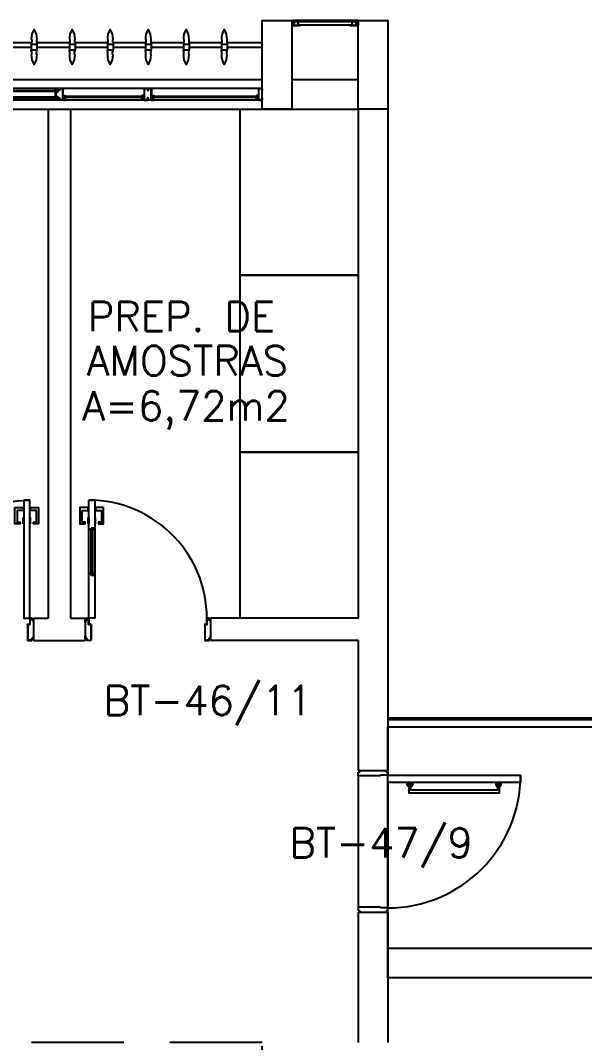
# Model space of a CAD drawing. Header units: millimetres. Extents: x 2128 to 2646, y 1972 to 2207.
# Drawn here: x 2424.17 to 2427.99, y 2019.04 to 2025.97 of the extents above; entities that cross this region are included whole.
import ezdxf

# ---------------------------------------------------------------- set-up
doc = ezdxf.new("R2010")
doc.units = ezdxf.units.MM
doc.linetypes.add('HIDDEN', pattern=[0.375, 0.25, -0.125])
for name, color, linetype in [('AR-ALV', 2, 'Continuous'), ('AR-BANCADAS', 1, 'Continuous'), ('AR-CALÇADA', 1, 'Continuous'), ('AR-ESCADA', 2, 'Continuous'), ('AR-ESQ', 1, 'Continuous'), ('AR-ESTC', 3, 'Continuous'), ('AR-PEITORIL', 1, 'Continuous'), ('AR-PF-maçaneta', 1, 'Continuous'), ('AR-PF-mov', 1, 'Continuous'), ('AR-PF-pm1', 2, 'Continuous'), ('AR-PF-soleira', 1, 'Continuous'), ('AR-PISO', 1, 'Continuous'), ('AR-PORTA', 1, 'Continuous'), ('AR-PROJ', 1, 'HIDDEN'), ('BC- VISTA', 1, 'Continuous'), ('BR-PAINEL', 1, 'Continuous'), ('BR-SUPORTE', 1, 'Continuous'), ('DT-ESQ-BAGUETE-C', 1, 'Continuous'), ('DT-ESQ-MARCO-V', 1, 'Continuous'), ('DT-ESQ-PERFIL CADEIRA-C', 2, 'Continuous'), ('DT-ESQ-PERFIL CADEIRA-V', 2, 'Continuous'), ('DT-ESQ-PERFIL U-C', 2, 'Continuous'), ('DT-ESQ-VENEZIANA-C', 1, 'Continuous'), ('DT-ESQ-VENEZIANA-V', 1, 'Continuous'), ('DT-ESQ-VIDRO-C', 2, 'Continuous'), ('DT-ESQ-VIDRO-V', 71, 'Continuous'), ('DT-TXTMOD', 1, 'Continuous'), ('ENDEREÇO', 2, 'Continuous'), ('ES-GUARDACORPO', 2, 'Continuous'), ('maçaneta', 1, 'Continuous'), ('mov', 1, 'Continuous'), ('PM-PERFIL U-C', 2, 'Continuous'), ('PM-VIDRO', 2, 'Continuous'), ('pm1', 2, 'Continuous'), ('pm2', 2, 'Continuous'), ('TEXTO', 2, 'Continuous'), ('Área', 2, 'Continuous')]:
    doc.layers.add(name, color=color, linetype=linetype)
doc.styles.add('S10', font='simplex.shx', dxfattribs={"height": 0.1})
doc.styles.add('UNB-100', font='simplex.shx', dxfattribs={"height": 0.2})
doc.styles.add('UNB1-100', font='simplex.shx', dxfattribs={"height": 0.2})

# ---------------------------------------------------------------- blocks, each defined once
blk = doc.blocks.new('EF08-P')
at = {"layer": 'DT-ESQ-BAGUETE-C', "ltscale": 0.1}
for points in [[(0.039, -0.075), (0.0255, -0.075), (0.0255, -0.0735), (0.039, -0.0735), (0.039, -0.0615), (0.0255, -0.0615), (0.0255, -0.06), (0.039, -0.06, -0.414214), (0.0405, -0.0615), (0.0405, -0.0735, -0.414214)], [(0.736, -0.075), (0.7495, -0.075), (0.7495, -0.0735), (0.736, -0.0735), (0.736, -0.0615), (0.7495, -0.0615), (0.7495, -0.06), (0.736, -0.06, 0.414214), (0.7345, -0.0615), (0.7345, -0.0735, 0.414214)], [(0.814, -0.075), (0.8005, -0.075), (0.8005, -0.0735), (0.814, -0.0735), (0.814, -0.0615), (0.8005, -0.0615), (0.8005, -0.06), (0.814, -0.06, -0.414214), (0.8155, -0.0615), (0.8155, -0.0735, -0.414214)], [(1.336, -0.075), (1.3495, -0.075), (1.3495, -0.0735), (1.336, -0.0735), (1.336, -0.0615), (1.3495, -0.0615), (1.3495, -0.06), (1.336, -0.06, 0.414214), (1.3345, -0.0615), (1.3345, -0.0735, 0.414214)]]:
    blk.add_lwpolyline(points, format="xyb", close=True, dxfattribs=at)
at = {"layer": 'DT-ESQ-MARCO-V', "ltscale": 0.1}
for p, q in [((0.0235, -0.06), (0.7515, -0.06)), ((0.7985, -0.06), (1.3515, -0.06)), ((1.3985, -0.06), (1.9515, -0.06)), ((0.0235, -0.14), (0.7515, -0.14)), ((0.7985, -0.14), (1.3515, -0.14)), ((1.3985, -0.14), (1.9515, -0.14))]:
    blk.add_line(p, q, dxfattribs=at)
at = {"layer": 'DT-ESQ-PERFIL U-C', "ltscale": 0.1}
for points in [[(0.025, -0.0905), (0.025, -0.0905, 0.414214), (0.0235, -0.092), (0.0235, -0.1385), (0.0015, -0.1385), (0.0015, -0.125), (0, -0.125), (0, -0.1385, 0.414214), (0.0015, -0.14), (0.0235, -0.14, 0.414214), (0.025, -0.1385), (0.025, -0.092), (0.0385, -0.092, 1), (0.0385, -0.089), (0.025, -0.089), (0.025, -0.0615, 0.414214), (0.0235, -0.06), (0.0015, -0.06, 0.414214), (0, -0.0615), (0, -0.075), (0.0015, -0.075), (0.0015, -0.0615), (0.0235, -0.0615), (0.0235, -0.089, 0.414214), (0.025, -0.0905), (0.0385, -0.0905)], [(0.75, -0.0905), (0.75, -0.0905, -0.414214), (0.7515, -0.092), (0.7515, -0.1385), (0.7735, -0.1385), (0.7735, -0.125), (0.775, -0.125), (0.775, -0.1385, -0.414214), (0.7735, -0.14), (0.7515, -0.14, -0.414214), (0.75, -0.1385), (0.75, -0.092), (0.7365, -0.092, -1), (0.7365, -0.089), (0.75, -0.089), (0.75, -0.0615, -0.414214), (0.7515, -0.06), (0.7735, -0.06, -0.414214), (0.775, -0.0615), (0.775, -0.075), (0.7735, -0.075), (0.7735, -0.0615), (0.7515, -0.0615), (0.7515, -0.089, -0.414214), (0.75, -0.0905), (0.7365, -0.0905)], [(0.8, -0.0905), (0.8, -0.0905, 0.414214), (0.7985, -0.092), (0.7985, -0.1385), (0.7765, -0.1385), (0.7765, -0.125), (0.775, -0.125), (0.775, -0.1385, 0.414214), (0.7765, -0.14), (0.7985, -0.14, 0.414214), (0.8, -0.1385), (0.8, -0.092), (0.8135, -0.092, 1), (0.8135, -0.089), (0.8, -0.089), (0.8, -0.0615, 0.414214), (0.7985, -0.06), (0.7765, -0.06, 0.414214), (0.775, -0.0615), (0.775, -0.075), (0.7765, -0.075), (0.7765, -0.0615), (0.7985, -0.0615), (0.7985, -0.089, 0.414214), (0.8, -0.0905), (0.8135, -0.0905)], [(1.35, -0.0905), (1.35, -0.0905, -0.414214), (1.3515, -0.092), (1.3515, -0.1385), (1.3735, -0.1385), (1.3735, -0.125), (1.375, -0.125), (1.375, -0.1385, -0.414214), (1.3735, -0.14), (1.3515, -0.14, -0.414214), (1.35, -0.1385), (1.35, -0.092), (1.3365, -0.092, -1), (1.3365, -0.089), (1.35, -0.089), (1.35, -0.0615, -0.414214), (1.3515, -0.06), (1.3735, -0.06, -0.414214), (1.375, -0.0615), (1.375, -0.075), (1.3735, -0.075), (1.3735, -0.0615), (1.3515, -0.0615), (1.3515, -0.089, -0.414214), (1.35, -0.0905), (1.3365, -0.0905)]]:
    blk.add_lwpolyline(points, format="xyb", dxfattribs=at)
blk.add_lwpolyline([(1.4, -0.1285), (1.4, -0.1385, -0.414214), (1.3985, -0.14), (1.3765, -0.14, -0.414214), (1.375, -0.1385), (1.375, -0.125), (1.3765, -0.125), (1.3765, -0.138, 0.414214), (1.377, -0.1385), (1.398, -0.1385, 0.414214), (1.3985, -0.138), (1.3985, -0.1285), (1.3855, -0.1285, -0.414214), (1.384, -0.127), (1.384, -0.117, -0.414214), (1.3855, -0.1155), (1.3985, -0.1155), (1.3985, -0.0845), (1.3855, -0.0845, -0.414214), (1.384, -0.083), (1.384, -0.073, -0.414214), (1.3855, -0.0715), (1.3985, -0.0715), (1.3985, -0.062, 0.414214), (1.398, -0.0615), (1.377, -0.0615, 0.414214), (1.3765, -0.062), (1.3765, -0.075), (1.375, -0.075), (1.375, -0.0615, -0.414214), (1.3765, -0.06), (1.3985, -0.06, -0.414214), (1.4, -0.0615), (1.4, -0.0715, -0.414214), (1.3985, -0.073), (1.3855, -0.073), (1.3855, -0.083), (1.3985, -0.083), (1.3985, -0.083, -0.414214), (1.4, -0.0845), (1.4, -0.1155, -0.414214), (1.3985, -0.117), (1.3985, -0.117), (1.3855, -0.117), (1.3855, -0.127), (1.3985, -0.127, -0.414214)], format="xyb", close=True, dxfattribs=at)
at = {"layer": 'DT-ESQ-VIDRO-C', "ltscale": 0.1}
for points in [[(0.027, -0.087), (0.027, -0.077), (0.748, -0.077), (0.748, -0.087)], [(0.802, -0.087), (0.802, -0.077), (1.348, -0.077), (1.348, -0.087)], [(1.9625, -0.081), (1.9625, -0.075), (1.3875, -0.075), (1.3875, -0.081)]]:
    blk.add_lwpolyline(points, close=True, dxfattribs=at)
at = {"layer": 'DT-ESQ-VIDRO-V', "ltscale": 0.1}
blk.add_lwpolyline([(1.9625, -0.119), (1.9625, -0.125), (1.3875, -0.125), (1.3875, -0.119)], close=True, dxfattribs=at)
at = {"layer": 'DT-TXTMOD', "ltscale": 0.1, "style": 'S10', "flags": 3}
for tag, p in [('M01', (0.025, -0.28)), ('M02', (0.3253, -0.28)), ('M03', (0.627, -0.28)), ('M04', (0.9288, -0.28)), ('M05', (1.2306, -0.28)), ('M06', (1.5323, -0.28)), ('M07', (1.8341, -0.28)), ('M08', (2.1359, -0.28)), ('M09', (2.4376, -0.28)), ('M10', (2.7394, -0.28)), ('M11', (3.0412, -0.28)), ('M12', (3.3429, -0.28)), ('M13', (3.6447, -0.28)), ('M14', (3.9464, -0.28)), ('M15', (4.2482, -0.28)), ('M16', (4.55, -0.28)), ('M17', (4.8517, -0.28))]:
    blk.add_attdef(tag, p, '', height=0.1, dxfattribs=at)
blk = doc.blocks.new('ES-2P-2PAV-D')
at = {"layer": 'AR-PISO'}
blk.add_line((0, -0.75), (0, 0.75), dxfattribs=at)
at = {"layer": 'ES-GUARDACORPO'}
for p, q in [((6.35, 0.8), (0, 0.8)), ((0, 0.8), (0, 0.8)), ((0, 0.8), (0, 0.75)), ((6.3, 0.75), (0, 0.75)), ((4.75, -0.75), (0, -0.75)), ((0, -0.95), (0, -0.75)), ((4.55, -0.95), (0, -0.95))]:
    blk.add_line(p, q, dxfattribs=at)
blk = doc.blocks.new('pcf-alv-01p-esq')
at = {"layer": 'AR-PF-maçaneta'}
blk.add_line((0.13, 0.3425), (0.13, 0.9575), dxfattribs=at)
for points in [[(0.09, 0.9575), (0.105, 0.9575), (0.105, 0.9625), (0.095, 0.9675), (0.08, 0.9675), (0.08, 0.9325), (0.095, 0.9325), (0.105, 0.9375), (0.105, 0.9425), (0.09, 0.9425)], [(0.13, 0.3575), (0.09, 0.3575), (0.09, 0.3425), (0.15, 0.3425), (0.15, 0.9575), (0.09, 0.9575), (0.09, 0.9425), (0.13, 0.9425)], [(0.09, 0.3425), (0.105, 0.3425), (0.105, 0.3375), (0.095, 0.3325), (0.08, 0.3325), (0.08, 0.3675), (0.095, 0.3675), (0.105, 0.3625), (0.105, 0.3575), (0.09, 0.3575)]]:
    blk.add_lwpolyline(points, dxfattribs=at)
at = {"layer": 'AR-PF-mov'}
blk.add_arc((0.03, 0.2), 0.9, 0, 90, dxfattribs=at)
at = {"layer": 'AR-PF-pm1'}
for p, q in [((0, 0.01), (0, 0.19)), ((0.01, 0.19), (0, 0.19)), ((0.01, 0.2), (0.03, 0.2)), ((0.01, 0.2), (0.01, 0.19)), ((0.03, 0.2), (0.03, 0.15)), ((0.03, 0.15), (0.035, 0.15)), ((0.035, 0.15), (0.035, 0)), ((0.93, 0.15), (0.925, 0.15)), ((0.925, 0.15), (0.925, 0)), ((0.95, 0.2), (0.93, 0.2)), ((0.93, 0.2), (0.93, 0.15)), ((0.95, 0.2), (0.95, 0.19)), ((0.95, 0.19), (0.96, 0.19)), ((0.96, 0.01), (0.96, 0.19)), ((0.01, 0.01), (0, 0.01)), ((0.01, 0), (0.01, 0.01)), ((0.035, 0), (0.01, 0)), ((0.925, 0), (0.95, 0)), ((0.95, 0), (0.95, 0.01)), ((0.95, 0.01), (0.96, 0.01))]:
    blk.add_line(p, q, dxfattribs=at)
blk.add_lwpolyline([(0.08, 1.1), (0.08, 0.2), (0.03, 0.2), (0.03, 1.1)], close=True, dxfattribs=at)
at = {"layer": 'AR-PF-soleira'}
for p, q in [((0.08, 0.2), (0.93, 0.2)), ((0.035, 0), (0.925, 0))]:
    blk.add_line(p, q, dxfattribs=at)
blk = doc.blocks.new('PM3')
at = {"layer": 'maçaneta'}
for points in [[(0.02, 0.825), (-0.035, 0.825), (-0.035, 0.715), (0, 0.715), (0, 0.725), (-0.02, 0.725), (-0.02, 0.8035, -0.414214), (-0.0185, 0.805), (0.02, 0.805)], [(0.125, 0.825), (0.07, 0.825), (0.07, 0.805), (0.1085, 0.805, -0.414214), (0.11, 0.8035), (0.11, 0.725), (0.09, 0.725), (0.09, 0.715), (0.125, 0.715)]]:
    blk.add_lwpolyline(points, format="xyb", close=True, dxfattribs=at)
for points in [[(0.02, 0.715), (0.02, 0.755), (0.025, 0.755), (0.025, 0.715)], [(0.07, 0.715), (0.07, 0.755), (0.065, 0.755), (0.065, 0.715)]]:
    blk.add_lwpolyline(points, close=True, dxfattribs=at)
at = {"layer": 'mov'}
blk.add_arc((0.025, 0.075), 0.8, 0, 90, dxfattribs=at)
at = {"layer": 'PM-PERFIL U-C'}
for p, q in [((0.01, 0.065), (0.01, 0.0735)), ((0.0115, 0.075), (0.0235, 0.075)), ((0.012, 0.073), (0.012, 0.0645)), ((0.023, 0.073), (0.012, 0.073)), ((0.023, 0.0335), (0.023, 0.073)), ((0.025, 0.0735), (0.025, 0.034)), ((0.825, 0.0735), (0.825, 0.034)), ((0.8385, 0.075), (0.8265, 0.075)), ((0.827, 0.073), (0.838, 0.073)), ((0.827, 0.0335), (0.827, 0.073)), ((0.838, 0.073), (0.838, 0.0645)), ((0.84, 0.065), (0.84, 0.0735)), ((0, 0.045), (0, 0.0635)), ((0.002, 0.045), (0, 0.045)), ((0.0015, 0.065), (0.01, 0.065)), ((0.002, 0.063), (0.002, 0.045)), ((0.0105, 0.063), (0.002, 0.063)), ((0.038, 0.032), (0.0245, 0.032)), ((0.0385, 0.034), (0.025, 0.034)), ((0.038, 0.032), (0.038, -0.073)), ((0.04, 0.0325), (0.04, -0.0735)), ((0.81, 0.0325), (0.81, -0.0735)), ((0.8115, 0.034), (0.825, 0.034)), ((0.812, 0.032), (0.8255, 0.032)), ((0.812, 0.032), (0.812, -0.073)), ((0.8395, 0.063), (0.848, 0.063)), ((0.8485, 0.065), (0.84, 0.065)), ((0.848, 0.063), (0.848, 0.045)), ((0.848, 0.045), (0.85, 0.045)), ((0.85, 0.045), (0.85, 0.0635)), ((0, -0.045), (0.002, -0.045)), ((0, -0.0635), (0, -0.045)), ((0.01, -0.065), (0.0015, -0.065)), ((0.002, -0.045), (0.002, -0.063)), ((0.002, -0.063), (0.0105, -0.063)), ((0.01, -0.0735), (0.01, -0.065)), ((0.012, -0.0645), (0.012, -0.073)), ((0.838, -0.0645), (0.838, -0.073)), ((0.848, -0.063), (0.8395, -0.063)), ((0.84, -0.0735), (0.84, -0.065)), ((0.84, -0.065), (0.8485, -0.065)), ((0.85, -0.045), (0.848, -0.045)), ((0.848, -0.045), (0.848, -0.063)), ((0.85, -0.0635), (0.85, -0.045)), ((0.0385, -0.075), (0.0115, -0.075)), ((0.012, -0.073), (0.038, -0.073)), ((0.8115, -0.075), (0.8385, -0.075)), ((0.838, -0.073), (0.812, -0.073))]:
    blk.add_line(p, q, dxfattribs=at)
for centre, start, end in [((0.0115, 0.0735), 90, 180), ((0.0235, 0.0735), 360, 90), ((0.8265, 0.0735), 90, 180), ((0.8385, 0.0735), 0, 90), ((0.0015, 0.0635), 90, 180), ((0.0105, 0.0645), 270, 0), ((0.0245, 0.0335), 180, 270), ((0.0385, 0.0325), 0, 90), ((0.8115, 0.0325), 90, 180), ((0.8255, 0.0335), 270, 0), ((0.8395, 0.0645), 180, 270), ((0.8485, 0.0635), 0, 90), ((0.0015, -0.0635), 180, 270), ((0.0105, -0.0645), 0, 90), ((0.8395, -0.0645), 90, 180), ((0.8485, -0.0635), 270, 0), ((0.0115, -0.0735), 180, 270), ((0.0385, -0.0735), 269.93864, 0), ((0.8115, -0.0735), 180, 270.06136), ((0.8385, -0.0735), 270, 0)]:
    blk.add_arc(centre, 0.0015, start, end, dxfattribs=at)
at = {"layer": 'pm1'}
blk.add_lwpolyline([(0.065, 0.875), (0.065, 0.075), (0.025, 0.075), (0.025, 0.875)], close=True, dxfattribs=at)
blk = doc.blocks.new('PM3V')
at = {"layer": 'maçaneta'}
for points in [[(0.02, 0.9), (-0.035, 0.9), (-0.035, 0.79), (0, 0.79), (0, 0.8), (-0.02, 0.8), (-0.02, 0.8785, -0.414214), (-0.0185, 0.88), (0.02, 0.88)], [(0.125, 0.9), (0.07, 0.9), (0.07, 0.88), (0.1085, 0.88, -0.414214), (0.11, 0.8785), (0.11, 0.8), (0.09, 0.8), (0.09, 0.79), (0.125, 0.79)]]:
    blk.add_lwpolyline(points, format="xyb", close=True, dxfattribs=at)
for points in [[(0.02, 0.79), (0.02, 0.83), (0.025, 0.83), (0.025, 0.79)], [(0.07, 0.79), (0.07, 0.83), (0.065, 0.83), (0.065, 0.79)]]:
    blk.add_lwpolyline(points, close=True, dxfattribs=at)
at = {"layer": 'mov'}
blk.add_arc((0.025, 0.15), 0.8, 356.84716, 90, dxfattribs=at)
at = {"layer": 'PM-PERFIL U-C'}
for p, q in [((0, 0.12), (0, 0.1385)), ((0.0015, 0.14), (0.01, 0.14)), ((0.01, 0.14), (0.01, 0.1485)), ((0.0115, 0.15), (0.0235, 0.15)), ((0.012, 0.148), (0.012, 0.1395)), ((0.023, 0.148), (0.012, 0.148)), ((0.023, 0.1085), (0.023, 0.148)), ((0.025, 0.1485), (0.025, 0.109)), ((0.825, 0.1485), (0.825, 0.109)), ((0.8385, 0.15), (0.8265, 0.15)), ((0.827, 0.148), (0.838, 0.148)), ((0.827, 0.1085), (0.827, 0.148)), ((0.838, 0.148), (0.838, 0.1395)), ((0.84, 0.14), (0.84, 0.1485)), ((0.8485, 0.14), (0.84, 0.14)), ((0.85, 0.12), (0.85, 0.1385)), ((0.002, 0.12), (0, 0.12)), ((0.002, 0.138), (0.002, 0.12)), ((0.0105, 0.138), (0.002, 0.138)), ((0.038, 0.107), (0.0245, 0.107)), ((0.0385, 0.109), (0.025, 0.109)), ((0.038, 0.107), (0.038, 0.002)), ((0.04, 0.1075), (0.04, 0.0015)), ((0.81, 0.1075), (0.81, 0.0015)), ((0.8115, 0.109), (0.825, 0.109)), ((0.812, 0.107), (0.8255, 0.107)), ((0.812, 0.107), (0.812, 0.002)), ((0.8395, 0.138), (0.848, 0.138)), ((0.848, 0.138), (0.848, 0.12)), ((0.848, 0.12), (0.85, 0.12)), ((0, 0.03), (0.002, 0.03)), ((0, 0.0115), (0, 0.03)), ((0.01, 0.01), (0.0015, 0.01)), ((0.002, 0.03), (0.002, 0.012)), ((0.002, 0.012), (0.0105, 0.012)), ((0.01, 0.0015), (0.01, 0.01)), ((0.0385, 0), (0.0115, 0)), ((0.012, 0.0105), (0.012, 0.002)), ((0.012, 0.002), (0.038, 0.002)), ((0.8115, 0), (0.8385, 0)), ((0.838, 0.002), (0.812, 0.002)), ((0.838, 0.0105), (0.838, 0.002)), ((0.848, 0.012), (0.8395, 0.012)), ((0.84, 0.0015), (0.84, 0.01)), ((0.84, 0.01), (0.8485, 0.01)), ((0.85, 0.03), (0.848, 0.03)), ((0.848, 0.03), (0.848, 0.012)), ((0.85, 0.0115), (0.85, 0.03))]:
    blk.add_line(p, q, dxfattribs=at)
for centre, start, end in [((0.0015, 0.1385), 90, 180), ((0.0115, 0.1485), 90, 180), ((0.0105, 0.1395), 270, 0), ((0.0235, 0.1485), 360, 90), ((0.8265, 0.1485), 90, 180), ((0.8395, 0.1395), 180, 270), ((0.8385, 0.1485), 0, 90), ((0.8485, 0.1385), 0, 90), ((0.0245, 0.1085), 180, 270), ((0.0385, 0.1075), 0, 90), ((0.8115, 0.1075), 90, 180), ((0.8255, 0.1085), 270, 0), ((0.0015, 0.0115), 180, 270), ((0.0115, 0.0015), 180, 270), ((0.0105, 0.0105), 0, 90), ((0.0385, 0.0015), 269.93864, 0), ((0.8115, 0.0015), 180, 270.06136), ((0.8395, 0.0105), 90, 180), ((0.8385, 0.0015), 270, 0), ((0.8485, 0.0115), 270, 0)]:
    blk.add_arc(centre, 0.0015, start, end, dxfattribs=at)
at = {"layer": 'PM-VIDRO', "color": 1}
for p, q in [((0.04, 0.45), (0.04, 0.75)), ((0.05, 0.75), (0.05, 0.45))]:
    blk.add_line(p, q, dxfattribs=at)
at = {"layer": 'pm1'}
for p, q in [((0.025, 0.95), (0.065, 0.95)), ((0.025, 0.75), (0.025, 0.95)), ((0.065, 0.95), (0.065, 0.76)), ((0.04, 0.75), (0.025, 0.75)), ((0.065, 0.76), (0.04, 0.76)), ((0.04, 0.75), (0.04, 0.76)), ((0.05, 0.76), (0.05, 0.75)), ((0.065, 0.75), (0.05, 0.75)), ((0.065, 0.76), (0.065, 0.75)), ((0.025, 0.15), (0.025, 0.45)), ((0.04, 0.45), (0.025, 0.45)), ((0.04, 0.44), (0.04, 0.45)), ((0.065, 0.44), (0.04, 0.44)), ((0.065, 0.45), (0.05, 0.45)), ((0.05, 0.45), (0.05, 0.44)), ((0.065, 0.45), (0.065, 0.44)), ((0.065, 0.44), (0.065, 0.15)), ((0.065, 0.15), (0.025, 0.15))]:
    blk.add_line(p, q, dxfattribs=at)
at = {"layer": 'pm2'}
for p, q in [((0.025, 0.45), (0.025, 0.75)), ((0.065, 0.75), (0.065, 0.45)), ((0.025, 0.15), (0.025, 0.109)), ((0.025, 0.109), (0.035, 0.109)), ((0.8252, 0.109), (0.8152, 0.109)), ((0.8152, 0), (0.8402, 0)), ((0.8402, 0.01), (0.8502, 0.01)), ((0.8402, 0), (0.8402, 0.01))]:
    blk.add_line(p, q, dxfattribs=at)
blk = doc.blocks.new('EF01C-P')
at = {"layer": 'DT-ESQ-BAGUETE-C', "ltscale": 0.1}
for points in [[(0.0015, 0.035), (0.015, 0.035), (0.015, 0.0335), (0.0015, 0.0335), (0.0015, 0.005), (0.015, 0.005), (0.015, 0.0035), (0.0015, 0.0035, -0.414214), (0, 0.005), (0, 0.0335, -0.414214)], [(0.4485, 0.035), (0.435, 0.035), (0.435, 0.0335), (0.4485, 0.0335), (0.4485, 0.005), (0.435, 0.005), (0.435, 0.0035), (0.4485, 0.0035, 0.414214), (0.45, 0.005), (0.45, 0.0335, 0.414214)]]:
    blk.add_lwpolyline(points, format="xyb", close=True, dxfattribs=at)
at = {"layer": 'DT-ESQ-PERFIL CADEIRA-C', "ltscale": 0.1}
for points in [[(0.01, 0.0015), (0.01, 0.003), (0.0015, 0.003, 1), (0.0015, 0), (0.015, 0, 0.414214), (0.0165, 0.0015), (0.0165, 0.0335), (0.043, 0.0335)], [(0.043, 0.0065), (0.018, 0.0065), (0.018, 0.0165), (0.0165, 0.0165), (0.0165, 0.0065, 0.414214), (0.018, 0.005), (0.043, 0.005), (0.0565, 0.005, 1), (0.0565, 0.008), (0.043, 0.008), (0.043, 0.02), (0.043, 0.032), (0.0565, 0.032, 1), (0.0565, 0.035), (0.043, 0.035), (0.0165, 0.035, 0.414214), (0.015, 0.0335), (0.015, 0.0015), (0.0015, 0.0015)], [(0.0415, 0.02), (0.0415, 0.032, -0.414214), (0.043, 0.0335), (0.0565, 0.0335)], [(0.0415, 0.02), (0.0415, 0.008, 0.414214), (0.043, 0.0065), (0.0565, 0.0065)], [(0.407, 0.0065), (0.432, 0.0065), (0.432, 0.0165), (0.4335, 0.0165), (0.4335, 0.0065, -0.414214), (0.432, 0.005), (0.407, 0.005), (0.3935, 0.005, -1), (0.3935, 0.008), (0.407, 0.008), (0.407, 0.02), (0.407, 0.032), (0.3935, 0.032, -1), (0.3935, 0.035), (0.407, 0.035), (0.4335, 0.035, -0.414214), (0.435, 0.0335), (0.435, 0.0015), (0.4485, 0.0015)], [(0.4085, 0.02), (0.4085, 0.032, 0.414214), (0.407, 0.0335), (0.3935, 0.0335)], [(0.4085, 0.02), (0.4085, 0.008, -0.414214), (0.407, 0.0065), (0.3935, 0.0065)], [(0.44, 0.0015), (0.44, 0.003), (0.4485, 0.003, -1), (0.4485, 0), (0.435, 0, -0.414214), (0.4335, 0.0015), (0.4335, 0.0335), (0.407, 0.0335)]]:
    blk.add_lwpolyline(points, format="xyb", dxfattribs=at)
at = {"layer": 'DT-ESQ-PERFIL CADEIRA-V', "ltscale": 0.1}
blk.add_line((0.015, 0), (0.435, 0), dxfattribs=at)
at = {"layer": 'DT-ESQ-VENEZIANA-C', "ltscale": 0.1}
for p, q in [((0.043, 0.0105), (0.407, 0.0105)), ((0.043, 0.009), (0.407, 0.009))]:
    blk.add_line(p, q, dxfattribs=at)
at = {"layer": 'DT-ESQ-VENEZIANA-V', "ltscale": 0.1}
blk.add_line((0.043, 0.031), (0.407, 0.031), dxfattribs=at)
at = {"layer": 'DT-TXTMOD', "ltscale": 0.1, "style": 'S10', "flags": 3}
blk.add_attdef('EF01C', (0.0208, -0.14), '', height=0.1, dxfattribs=at)
blk = doc.blocks.new('BCP27')
at = {"layer": 'BC- VISTA'}
blk.add_lwpolyline([(0.8, 0), (0.8, -1.125), (0, -1.125), (0, 0)], close=True, dxfattribs=at)
blk = doc.blocks.new('BCP28')
at = {"layer": 'BC- VISTA'}
blk.add_lwpolyline([(0.8, 0), (0.8, -1.2), (0, -1.2), (0, 0)], close=True, dxfattribs=at)

msp = doc.modelspace()

# ---------------------------------------------------------------- linework, layer by layer
at = {"layer": 'AR-ALV'}
for p, q in [((2426.0115, 2025.5651), (2426.4615, 2025.5651)), ((2424.3615, 2025.3651), (2424.3615, 2021.9151)), ((2424.3615, 2025.3651), (2424.5115, 2025.3651)), ((2424.5115, 2025.3651), (2424.5115, 2021.9151)), ((2426.0115, 2025.3651), (2426.4615, 2025.3651)), ((2426.4615, 2025.3651), (2426.4615, 2021.9151)), ((2426.6615, 2025.3651), (2426.6615, 2020.8826)), ((2424.2615, 2021.9151), (2424.2615, 2021.7651)), ((2424.2615, 2021.9151), (2424.3615, 2021.9151)), ((2424.5115, 2021.9151), (2424.6115, 2021.9151)), ((2424.6115, 2021.9151), (2424.6115, 2021.7651)), ((2426.4615, 2021.9151), (2425.4616, 2021.9151)), ((2425.4616, 2021.9151), (2425.4616, 2021.7651)), ((2424.2615, 2021.7651), (2424.6115, 2021.7651)), ((2426.4615, 2021.7651), (2425.4616, 2021.7651)), ((2426.4615, 2021.7651), (2426.4615, 2020.8826)), ((2426.4615, 2020.8826), (2426.6615, 2020.8826)), ((2426.4615, 2019.9226), (2426.6615, 2019.9226)), ((2426.4615, 2019.9226), (2426.4615, 2019.0401)), ((2426.6615, 2019.9226), (2426.6615, 2019.0401))]:
    msp.add_line(p, q, dxfattribs=at)
at = {"layer": 'AR-CALÇADA'}
msp.add_line((2426.6615, 2021.2401), (2442.8115, 2021.2401), dxfattribs=at)
at = {"layer": 'AR-ESTC'}
for points in [[(2426.0115, 2025.3651), (2425.8115, 2025.3651), (2425.8115, 2025.9651), (2426.0115, 2025.9651)], [(2426.6615, 2025.3651), (2426.4615, 2025.3651), (2426.4615, 2025.9651), (2426.6615, 2025.9651)]]:
    msp.add_lwpolyline(points, close=True, dxfattribs=at)
at = {"layer": 'AR-PEITORIL'}
for p, q in [((2420.6615, 2025.5651), (2425.8115, 2025.5651)), ((2420.6615, 2025.3651), (2425.8115, 2025.3651))]:
    msp.add_line(p, q, dxfattribs=at)
at = {"layer": 'AR-PROJ', "ltscale": 2.5}
msp.add_lwpolyline([(2372.6615, 2018.3901), (2425.8115, 2018.3901), (2425.8115, 2019.0401), (2372.6615, 2019.0401)], close=True, dxfattribs=at)
at = {"layer": 'BR-PAINEL'}
for p, q in [((2424.2473, 2025.8351), (2424.2498, 2025.8351)), ((2424.2473, 2025.8151), (2424.2473, 2025.8051)), ((2424.2473, 2025.8151), (2424.2498, 2025.8151)), ((2424.2473, 2025.8051), (2424.2857, 2025.8051)), ((2424.2473, 2025.8051), (2424.2473, 2025.7651)), ((2424.2498, 2025.8351), (2424.2498, 2025.8151)), ((2424.2832, 2025.8351), (2424.2832, 2025.8151)), ((2424.2857, 2025.8351), (2424.2832, 2025.8351)), ((2424.2857, 2025.8151), (2424.2832, 2025.8151)), ((2424.2857, 2025.8151), (2424.2857, 2025.8051)), ((2424.2857, 2025.8051), (2424.2857, 2025.7651)), ((2424.5048, 2025.8351), (2424.5073, 2025.8351)), ((2424.5048, 2025.8151), (2424.5048, 2025.8051)), ((2424.5048, 2025.8151), (2424.5073, 2025.8151)), ((2424.5048, 2025.8051), (2424.5432, 2025.8051)), ((2424.5048, 2025.8051), (2424.5048, 2025.7651)), ((2424.5073, 2025.8351), (2424.5073, 2025.8151)), ((2424.5407, 2025.8351), (2424.5407, 2025.8151)), ((2424.5432, 2025.8351), (2424.5407, 2025.8351)), ((2424.5432, 2025.8151), (2424.5407, 2025.8151)), ((2424.5432, 2025.8151), (2424.5432, 2025.8051)), ((2424.5432, 2025.8051), (2424.5432, 2025.7651)), ((2424.7623, 2025.8351), (2424.7648, 2025.8351)), ((2424.7623, 2025.8151), (2424.7623, 2025.8051)), ((2424.7623, 2025.8151), (2424.7648, 2025.8151)), ((2424.7623, 2025.8051), (2424.8007, 2025.8051)), ((2424.7623, 2025.8051), (2424.7623, 2025.7651)), ((2424.7648, 2025.8351), (2424.7648, 2025.8151)), ((2424.7982, 2025.8351), (2424.7982, 2025.8151)), ((2424.8007, 2025.8351), (2424.7982, 2025.8351)), ((2424.8007, 2025.8151), (2424.7982, 2025.8151)), ((2424.8007, 2025.8151), (2424.8007, 2025.8051)), ((2424.8007, 2025.8051), (2424.8007, 2025.7651)), ((2425.0198, 2025.8351), (2425.0223, 2025.8351)), ((2425.0198, 2025.8151), (2425.0198, 2025.8051)), ((2425.0198, 2025.8151), (2425.0223, 2025.8151)), ((2425.0198, 2025.8051), (2425.0582, 2025.8051)), ((2425.0198, 2025.8051), (2425.0198, 2025.7651)), ((2425.0223, 2025.8351), (2425.0223, 2025.8151)), ((2425.0557, 2025.8351), (2425.0557, 2025.8151)), ((2425.0582, 2025.8351), (2425.0557, 2025.8351)), ((2425.0582, 2025.8151), (2425.0557, 2025.8151)), ((2425.0582, 2025.8151), (2425.0582, 2025.8051)), ((2425.0582, 2025.8051), (2425.0582, 2025.7651)), ((2425.2773, 2025.8351), (2425.2798, 2025.8351)), ((2425.2773, 2025.8151), (2425.2798, 2025.8151)), ((2425.2773, 2025.8151), (2425.2773, 2025.8051)), ((2425.2773, 2025.8051), (2425.2773, 2025.7651)), ((2425.2773, 2025.8051), (2425.3157, 2025.8051)), ((2425.2798, 2025.8351), (2425.2798, 2025.8151)), ((2425.3157, 2025.8351), (2425.3132, 2025.8351)), ((2425.3132, 2025.8351), (2425.3132, 2025.8151)), ((2425.3157, 2025.8151), (2425.3132, 2025.8151)), ((2425.3157, 2025.8151), (2425.3157, 2025.8051)), ((2425.3157, 2025.8051), (2425.3157, 2025.7651)), ((2425.5348, 2025.8351), (2425.5373, 2025.8351)), ((2425.5348, 2025.8151), (2425.5348, 2025.8051)), ((2425.5348, 2025.8151), (2425.5373, 2025.8151)), ((2425.5348, 2025.8051), (2425.5732, 2025.8051)), ((2425.5348, 2025.8051), (2425.5348, 2025.7651)), ((2425.5373, 2025.8351), (2425.5373, 2025.8151)), ((2425.5707, 2025.8351), (2425.5707, 2025.8151)), ((2425.5732, 2025.8351), (2425.5707, 2025.8351)), ((2425.5732, 2025.8151), (2425.5707, 2025.8151)), ((2425.5732, 2025.8151), (2425.5732, 2025.8051)), ((2425.5732, 2025.8051), (2425.5732, 2025.7651)), ((2424.2473, 2025.7651), (2424.2857, 2025.7651)), ((2424.2473, 2025.7551), (2424.2473, 2025.7651)), ((2424.2473, 2025.7551), (2424.2498, 2025.7551)), ((2424.2473, 2025.7351), (2424.2498, 2025.7351)), ((2424.2498, 2025.7351), (2424.2498, 2025.7551)), ((2424.2857, 2025.7551), (2424.2832, 2025.7551)), ((2424.2832, 2025.7351), (2424.2832, 2025.7551)), ((2424.2857, 2025.7351), (2424.2832, 2025.7351)), ((2424.2857, 2025.7551), (2424.2857, 2025.7651)), ((2424.5048, 2025.7651), (2424.5432, 2025.7651)), ((2424.5048, 2025.7551), (2424.5048, 2025.7651)), ((2424.5048, 2025.7551), (2424.5073, 2025.7551)), ((2424.5048, 2025.7351), (2424.5073, 2025.7351)), ((2424.5073, 2025.7351), (2424.5073, 2025.7551)), ((2424.5432, 2025.7551), (2424.5407, 2025.7551)), ((2424.5407, 2025.7351), (2424.5407, 2025.7551)), ((2424.5432, 2025.7351), (2424.5407, 2025.7351)), ((2424.5432, 2025.7551), (2424.5432, 2025.7651)), ((2424.7623, 2025.7651), (2424.8007, 2025.7651)), ((2424.7623, 2025.7551), (2424.7623, 2025.7651)), ((2424.7623, 2025.7551), (2424.7648, 2025.7551)), ((2424.7623, 2025.7351), (2424.7648, 2025.7351)), ((2424.7648, 2025.7351), (2424.7648, 2025.7551)), ((2424.8007, 2025.7551), (2424.7982, 2025.7551)), ((2424.7982, 2025.7351), (2424.7982, 2025.7551)), ((2424.8007, 2025.7351), (2424.7982, 2025.7351)), ((2424.8007, 2025.7551), (2424.8007, 2025.7651)), ((2425.0198, 2025.7651), (2425.0582, 2025.7651)), ((2425.0198, 2025.7551), (2425.0198, 2025.7651)), ((2425.0198, 2025.7551), (2425.0223, 2025.7551)), ((2425.0198, 2025.7351), (2425.0223, 2025.7351)), ((2425.0223, 2025.7351), (2425.0223, 2025.7551)), ((2425.0582, 2025.7551), (2425.0557, 2025.7551)), ((2425.0557, 2025.7351), (2425.0557, 2025.7551)), ((2425.0582, 2025.7351), (2425.0557, 2025.7351)), ((2425.0582, 2025.7551), (2425.0582, 2025.7651)), ((2425.2773, 2025.7551), (2425.2773, 2025.7651)), ((2425.2773, 2025.7651), (2425.3157, 2025.7651)), ((2425.2773, 2025.7551), (2425.2798, 2025.7551)), ((2425.2773, 2025.7351), (2425.2798, 2025.7351)), ((2425.2798, 2025.7351), (2425.2798, 2025.7551)), ((2425.3132, 2025.7351), (2425.3132, 2025.7551)), ((2425.3157, 2025.7551), (2425.3132, 2025.7551)), ((2425.3157, 2025.7351), (2425.3132, 2025.7351)), ((2425.3157, 2025.7551), (2425.3157, 2025.7651)), ((2425.5348, 2025.7651), (2425.5732, 2025.7651)), ((2425.5348, 2025.7551), (2425.5348, 2025.7651)), ((2425.5348, 2025.7551), (2425.5373, 2025.7551)), ((2425.5348, 2025.7351), (2425.5373, 2025.7351)), ((2425.5373, 2025.7351), (2425.5373, 2025.7551)), ((2425.5732, 2025.7551), (2425.5707, 2025.7551)), ((2425.5707, 2025.7351), (2425.5707, 2025.7551)), ((2425.5732, 2025.7351), (2425.5707, 2025.7351)), ((2425.5732, 2025.7551), (2425.5732, 2025.7651))]:
    msp.add_line(p, q, dxfattribs=at)
for centre, radius, start, end in [((2424.3723, 2025.839), 0.1251, 148.47206, 181.77204), ((2424.2665, 2025.9038), 0.001, 37.1012, 142.8988), ((2424.1607, 2025.839), 0.1251, 358.22796, 31.52794), ((2424.6298, 2025.839), 0.1251, 148.47206, 181.77204), ((2424.524, 2025.9038), 0.001, 37.1012, 142.8988), ((2424.4182, 2025.839), 0.1251, 358.22796, 31.52794), ((2424.8873, 2025.839), 0.1251, 148.47206, 181.77204), ((2424.7815, 2025.9038), 0.001, 37.1012, 142.8988), ((2424.6757, 2025.839), 0.1251, 358.22796, 31.52794), ((2425.1448, 2025.839), 0.1251, 148.47206, 181.77204), ((2425.039, 2025.9038), 0.001, 37.1012, 142.8988), ((2424.9332, 2025.839), 0.1251, 358.22796, 31.52794), ((2425.4023, 2025.839), 0.1251, 148.47206, 181.77204), ((2425.2965, 2025.9038), 0.001, 37.1012, 142.8988), ((2425.1907, 2025.839), 0.1251, 358.22796, 31.52794), ((2425.6598, 2025.839), 0.1251, 148.47206, 181.77204), ((2425.554, 2025.9038), 0.001, 37.1012, 142.8988), ((2425.4482, 2025.839), 0.1251, 358.22796, 31.52794), ((2424.3723, 2025.7313), 0.1251, 178.22796, 211.52794), ((2424.1607, 2025.7313), 0.1251, 328.47206, 1.77204), ((2424.6298, 2025.7313), 0.1251, 178.22796, 211.52794), ((2424.4182, 2025.7313), 0.1251, 328.47206, 1.77204), ((2424.8873, 2025.7313), 0.1251, 178.22796, 211.52794), ((2424.6757, 2025.7313), 0.1251, 328.47206, 1.77204), ((2425.1448, 2025.7313), 0.1251, 178.22796, 211.52794), ((2424.9332, 2025.7313), 0.1251, 328.47206, 1.77204), ((2425.4023, 2025.7313), 0.1251, 178.22796, 211.52794), ((2425.1907, 2025.7313), 0.1251, 328.47206, 1.77204), ((2425.6598, 2025.7313), 0.1251, 178.22796, 211.52794), ((2425.4482, 2025.7313), 0.1251, 328.47206, 1.77204), ((2424.2665, 2025.6665), 0.001, 217.1012, 322.8988), ((2424.524, 2025.6665), 0.001, 217.1012, 322.8988), ((2424.7815, 2025.6665), 0.001, 217.1012, 322.8988), ((2425.039, 2025.6665), 0.001, 217.1012, 322.8988), ((2425.2965, 2025.6665), 0.001, 217.1012, 322.8988), ((2425.554, 2025.6665), 0.001, 217.1012, 322.8988)]:
    msp.add_arc(centre, radius, start, end, dxfattribs=at)
at = {"layer": 'BR-SUPORTE'}
for p, q in [((2424.0282, 2025.8151), (2424.2498, 2025.8151)), ((2424.0282, 2025.7851), (2424.2473, 2025.7851)), ((2424.2857, 2025.8151), (2424.5073, 2025.8151)), ((2424.2857, 2025.7851), (2424.5048, 2025.7851)), ((2424.5432, 2025.8151), (2424.7648, 2025.8151)), ((2424.5432, 2025.7851), (2424.7623, 2025.7851)), ((2424.8007, 2025.8151), (2425.0223, 2025.8151)), ((2424.8007, 2025.7851), (2425.0198, 2025.7851)), ((2425.0582, 2025.8151), (2425.2798, 2025.8151)), ((2425.0582, 2025.7851), (2425.2773, 2025.7851)), ((2425.3157, 2025.8151), (2425.5373, 2025.8151)), ((2425.3157, 2025.7851), (2425.5348, 2025.7851)), ((2425.5732, 2025.8151), (2425.8115, 2025.8151)), ((2425.5732, 2025.7851), (2425.8115, 2025.7851))]:
    msp.add_line(p, q, dxfattribs=at)

# ---------------------------------------------------------------- block references
at = {"layer": 'AR-BANCADAS', "rotation": 180}
for name, p in [('BCP27', (2426.4615, 2024.2401)), ('BCP28', (2426.4615, 2023.0401)), ('BCP27', (2426.4615, 2021.9151))]:
    msp.add_blockref(name, p, dxfattribs=at)
at = {"layer": 'AR-ESCADA'}
msp.add_blockref('ES-2P-2PAV-D', (2426.6615, 2020.4276), dxfattribs=at)
at = {"layer": 'AR-ESQ', "rotation": 180}
for name, p in [('EF01C-P', (2426.4615, 2025.9651)), ('EF08-P', (2425.8115, 2025.3651))]:
    msp.add_blockref(name, p, dxfattribs=at)
at = {"layer": 'AR-PORTA', "xscale": -1}
msp.add_blockref('PM3', (2424.2615, 2021.8401), dxfattribs=at)
at = {"layer": 'AR-PORTA'}
msp.add_blockref('PM3V', (2424.6115, 2021.7651), dxfattribs=at)
at = {"layer": 'AR-PORTA', "rotation": 270}
msp.add_blockref('pcf-alv-01p-esq', (2426.4615, 2020.8826), dxfattribs=at)

# ---------------------------------------------------------------- texts
at = {"layer": 'ENDEREÇO', "style": 'UNB1-100'}
for s, p in [('BT-46/11', (2424.7366, 2021.2576)), ('BT-47/9', (2425.9954, 2020.2932))]:
    msp.add_text(s, height=0.2, dxfattribs=at).set_placement(p)
at = {"layer": 'TEXTO', "style": 'UNB-100'}
for s, p in [('PREP. DE', (2424.6296, 2023.8596)), ('AMOSTRAS', (2424.6227, 2023.5596))]:
    msp.add_text(s, height=0.2, dxfattribs=at).set_placement(p)
at = {"layer": 'Área', "style": 'UNB-100'}
msp.add_text('A=6,72m2', height=0.2, dxfattribs=at).set_placement((2424.5925, 2023.2538))

doc.saveas('drawing.dxf')
